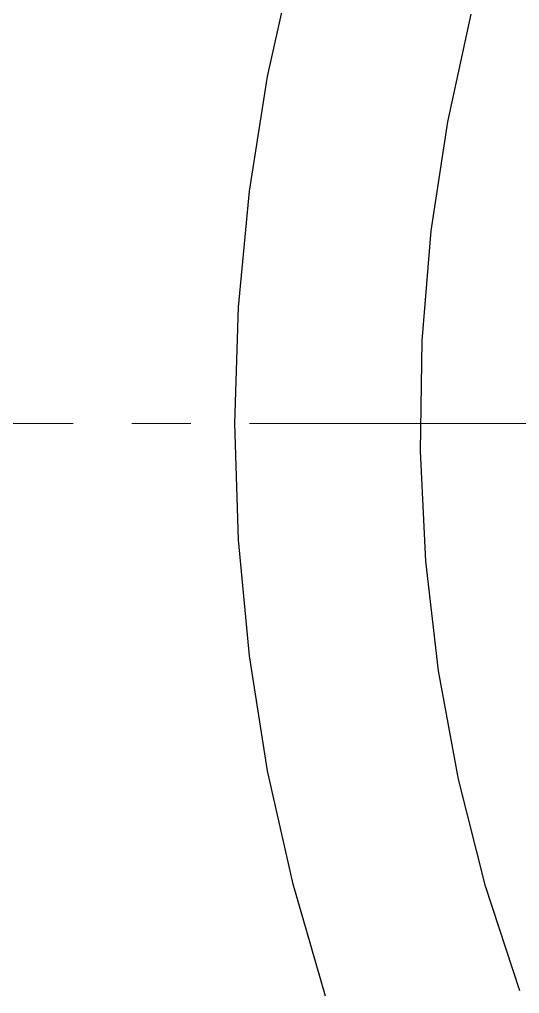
# Model space of a CAD drawing. Header units: millimetres. Extents: x 0 to 420, y 0 to 297.
# Drawn here: x 177.97 to 183.37, y 237.85 to 248.36 of the extents above; entities that cross this region are included whole.
import ezdxf

# ---------------------------------------------------------------- set-up
doc = ezdxf.new("R2010")
doc.units = ezdxf.units.MM
doc.linetypes.add('CENTER', pattern=[5.08, 3.175, -0.635, 0.635, -0.635])
doc.linetypes.add('DASHED', pattern=[1.524, 1.27, -0.254])
doc.layers.add('CENTER', color=1, linetype='CENTER', lineweight=18)
doc.layers.add('HIDDEN', color=8, linetype='DASHED', lineweight=25)

msp = doc.modelspace()

# ---------------------------------------------------------------- linework, layer by layer
at = {"layer": 'CENTER'}
msp.add_line((170.29325, 244), (230.29325, 244), dxfattribs=at)
at = {"layer": 'HIDDEN'}
for points in [[(180.6475, 247.74763), (180.92158, 248.9738)], [(180.6475, 247.74763), (180.92158, 248.9738)], [(182.59016, 247.25585), (182.84404, 248.41874)], [(182.59016, 247.25585), (182.84404, 248.41874)], [(180.45095, 246.50666), (180.6475, 247.74763)], [(180.45095, 246.50666), (180.6475, 247.74763)], [(182.41368, 246.07872), (182.59016, 247.25585)], [(182.41368, 246.07872), (182.59016, 247.25585)], [(180.33271, 245.25581), (180.45095, 246.50666)], [(180.33271, 245.25581), (180.45095, 246.50666)], [(182.31539, 244.89251), (182.41368, 246.07872)], [(182.31539, 244.89251), (182.41368, 246.07872)], [(180.29325, 244), (180.33271, 245.25581)], [(180.29325, 244), (180.33271, 245.25581)], [(182.29571, 243.70239), (182.31539, 244.89251)], [(182.29571, 243.70239), (182.31539, 244.89251)], [(180.33271, 242.74419), (180.29325, 244)], [(180.33271, 242.74419), (180.29325, 244)], [(182.35473, 242.51357), (182.29571, 243.70239)], [(182.35473, 242.51357), (182.29571, 243.70239)], [(180.45095, 241.49334), (180.33271, 242.74419)], [(180.45095, 241.49334), (180.33271, 242.74419)], [(182.49219, 241.33125), (182.35473, 242.51357)], [(182.49219, 241.33125), (182.35473, 242.51357)], [(180.6475, 240.25237), (180.45095, 241.49334)], [(180.6475, 240.25237), (180.45095, 241.49334)], [(182.70748, 240.16061), (182.49219, 241.33125)], [(182.70748, 240.16061), (182.49219, 241.33125)], [(180.92158, 239.0262), (180.6475, 240.25237)], [(180.92158, 239.0262), (180.6475, 240.25237)], [(182.99968, 239.00675), (182.70748, 240.16061)], [(182.99968, 239.00675), (182.70748, 240.16061)], [(181.27212, 237.81966), (180.92158, 239.0262)], [(181.27212, 237.81966), (180.92158, 239.0262)], [(183.3675, 237.87472), (182.99968, 239.00675)], [(183.3675, 237.87472), (182.99968, 239.00675)]]:
    msp.add_lwpolyline(points, dxfattribs=at)

doc.saveas('drawing.dxf')
